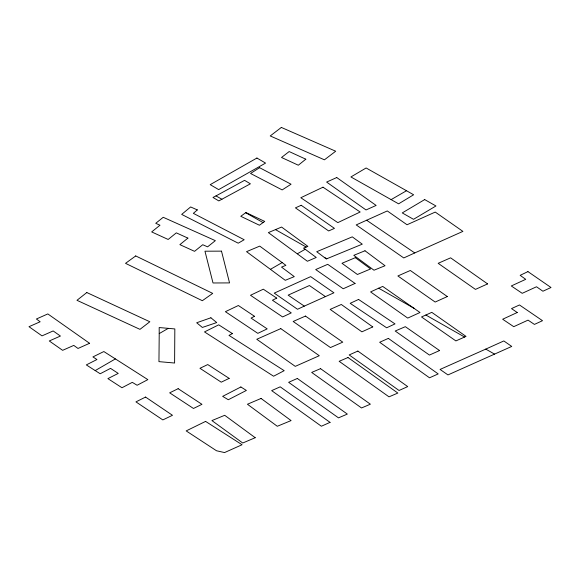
<?xml version="1.0" encoding="UTF-8"?>
<svg xmlns="http://www.w3.org/2000/svg" width="580" height="580" viewBox="0 0 580 580"><rect width="100%" height="100%" fill="white"/><g stroke="black" fill="none" stroke-linecap="round" stroke-linejoin="round"><path stroke-width="0.87" d="M159.217 333.594L158.949 361.637L174.602 363.029L174.834 328.933L159.181 327.548L159.217 333.594L168.178 328.418M263.059 222.582L259.427 225.243L240.773 216.296L245.942 212.548L264.741 221.415L263.059 222.582L245.659 212.715M95.193 370.591L100.202 373.759L110.519 368.373L118.233 373.404L107.894 378.617L121.974 387.745L132.284 382.358L137.112 385.258L147.849 379.625L103.849 351.552L92.916 356.918L96.94 359.527L86.319 364.907L95.193 370.591L115.391 358.918M270.483 269.308L282.148 262.573L285.889 265.343L281.525 267.105L294.277 276.624L285.266 280.307L246.536 251.655L259.746 246.116L282.148 262.573M297.373 253.779L305.196 249.255L316.245 257.476L307.4 261.261L268.366 232.594L281.575 227.055L307.886 246.377L303.521 248.138L305.196 249.255M391.145 199.607L406.515 190.733L413.634 194.771L398.598 203.834L350.914 176.951L366.118 167.975L406.515 190.733M326.83 258.76L326.402 259.006L316.709 251.713L352.27 236.857L362.275 244.165L326.83 258.76L324.351 257.353M215.992 195.902L244.571 180.344L250.393 183.809L218.805 200.919L212.983 197.454L215.992 195.902L221.959 199.288M304.304 306.117L297.525 309.27L274.246 293.125L310.662 276.638L333.935 292.791L304.304 306.117L288.151 295.147L309.394 285.534L325.402 296.583M378.667 288.202L370.584 291.921L407.726 318.087L420.007 312.511L382.72 286.426L378.667 288.202L414.098 308.335M414.743 252.938L403.767 257.948L356.2 224.917L387.288 210.939L407.037 224.757L435.232 212.077L462.898 231.384L414.743 252.938L366.611 220.226M485.764 349.102L503.824 340.946L511.741 346.434L447.97 374.919L440.06 369.438L485.764 349.102L494.53 354.097M425.851 315.02L431.781 312.352L466.023 336.4L455.902 340.924L421.515 316.955L425.851 315.02L464.58 337.045M275.478 229.622L306.131 247.015M197.323 209.917L193.343 213.353L244.187 239.736L238.213 243.187L181.678 214.404L190.646 206.944L197.323 209.917M187.898 238.119L179.88 244.644L194.561 251.336L202.725 244.724L207.596 246.841L215.354 240.649L163.219 217.29L155.744 223.314L159.986 225.229L151.677 231.92L168.164 239.468L176.32 232.856L187.898 238.119M305.805 159.196L298.33 165.22L281.525 157.484L289.159 151.554L305.805 159.196M86.811 292.537L76.973 300.31L139.961 329.353L149.828 321.755L86.811 292.537M281.351 127.433L270.229 135.945L324.43 159.819L335.697 151.221L281.351 127.433M135.72 255.932L125.526 263.342L202.34 300.708L212.708 293.393L135.72 255.932M259.586 167.685L250.553 173.478L282.163 189.921L291.051 184.215L259.586 167.685M424.69 199.578L402.252 212.918L413.518 219.312L435.95 205.972L424.69 199.578M256.925 158.035L210.207 184.65L218.682 189.609L265.567 163.096L256.925 158.035M254.497 316.296L251.06 318.094L267.192 328.889L257.825 333.348L225.395 311.677L238.365 305.508L254.497 316.296M232.428 333.601L228.991 335.392L284.193 370.671L273.593 376.224L204.486 331.912L218.711 324.829L232.428 333.601M240.867 386.976L222.655 396.358L228.31 399.736L246.377 390.434L240.867 386.976M145.565 397.068L135.945 401.875L162.835 419.92L172.477 415.295L145.565 397.068M276.747 298.127L272.433 300.244L291.262 312.888L282.612 316.941L250.487 295.278L263.313 289.195L276.747 298.127M205.595 421.399L186.18 430.904L216.514 450.762L224.561 452.567L242.056 444.737L205.595 421.399M178.147 388.68L169.665 392.827L193.481 408.472L201.963 404.325L178.147 388.68M229.165 378.37L221.241 382.184L199.955 368.3L207.734 364.566L229.165 378.37M527.93 271.607L520.159 275.34L525.734 279.328L511.292 285.962L522.217 293.32L536.507 286.767L542.916 291.225L551 287.506L527.93 271.607M323.009 187.188L300.817 197.729L337.821 222.633L360.158 212.005L323.009 187.188M358.556 299.439L350.189 303.325L386.65 327.794L395.016 323.908L358.556 299.439M517.237 312.511L502.657 319.225L513.742 326.678L528.039 320.131L534.419 324.416L542.503 320.689L519.462 304.964L511.516 308.603L517.237 312.511M372.751 326.91L361.913 331.84L330.158 309.394L341.301 304.471L372.751 326.91M447.303 296.554L435.167 302.049L397.88 275.964L410.328 270.476L447.303 296.554M487.591 283.903L475.455 289.398L438.168 263.313L450.616 257.832L487.591 283.903M355.062 283.431L343.208 288.76L315.701 269.555L327.722 264.32L355.062 283.431M336.748 177.545L326.62 182.069L366.016 209.953L376.137 205.429L336.748 177.545M301.208 205.284L295.423 207.865L328.664 230.956L334.45 228.375L301.208 205.284M89.574 343.295L78.01 348.457L73.769 345.404L62.633 350.327L49.285 340.967L60.422 336.045L53.157 330.948L42.014 335.871L29 326.7L40.143 321.777L36.402 319.007L47.828 313.925L89.574 343.295M357.867 351.067L349.189 354.938L399.04 390.478L407.718 386.599L357.867 351.067M297.322 378.457L288.644 382.329L338.495 417.861L347.333 414.084L297.322 378.457M388.353 338.387L379.675 342.265L429.519 377.798L438.197 373.926L388.353 338.387M439.56 350.552L429.439 355.069L395.19 331.02L405.34 326.678L439.56 350.552M330.049 422.363L321.378 426.235L271.665 390.623L280.205 386.831L330.049 422.363M280.785 328.621L256.766 339.271L295.263 366.364L319.283 355.714L280.785 328.621M305.464 316.071L293.161 321.472L330.455 347.55L342.758 342.149L305.464 316.071M320.53 368.655L311.685 372.433L361.536 407.965L370.373 404.188L320.53 368.655M348 357.526L339.155 361.304L389.006 396.843L397.844 393.059L348 357.526M261.065 398.453L247.435 404.245L277.291 426.278L291.08 420.587L261.065 398.453M255.214 437.704L242.744 443.011L211.925 420.587L224.699 415.295L255.214 437.704M355.33 257.665L341.982 263.291L357.403 274.492L370.606 268.946L355.33 257.665M364.987 250.763L353.8 255.331L373.991 270.222L385.04 265.734L364.987 250.763M210.888 317.782L196.685 322.763L202.362 327.446L216.724 322.567L210.888 317.782M221.495 251.14L204.965 251.205L213.012 282.975L229.542 282.91L221.495 251.14"/></g></svg>
